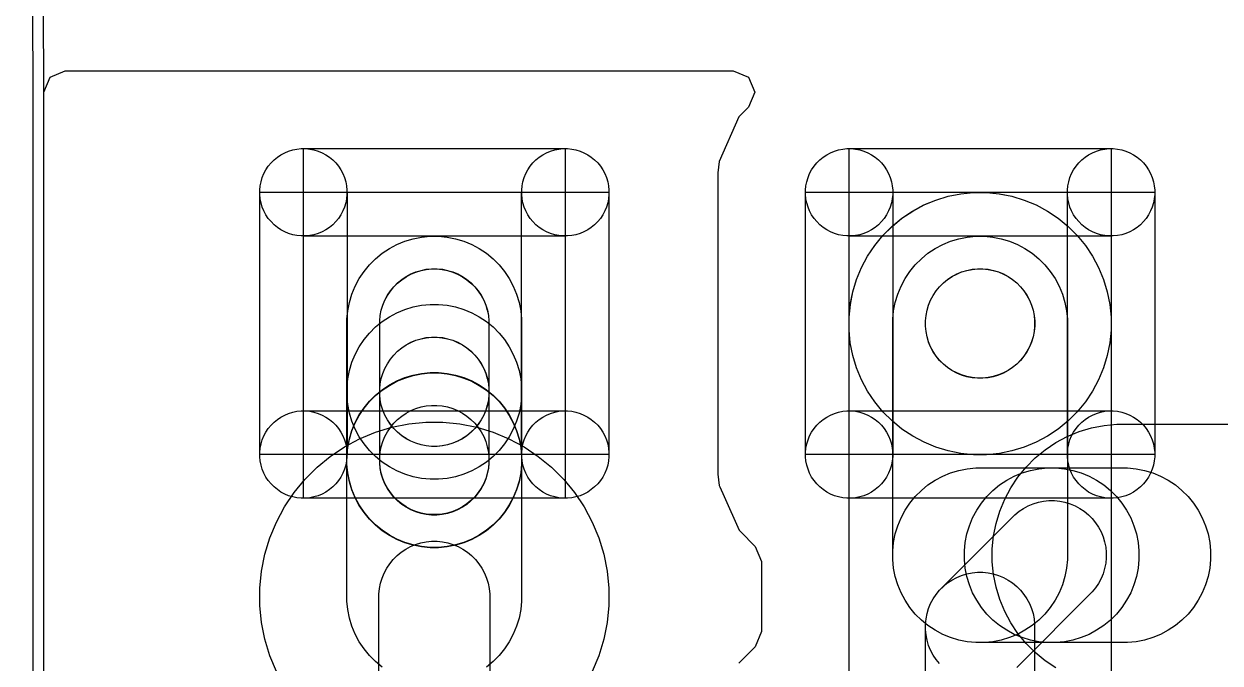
# Model space of a CAD drawing. Extents: x 124579 to 173950, y -108350 to -87650.
# Drawn here: x 131691 to 134431, y -102656 to -101193 of the extents above; entities that cross this region are included whole.
import ezdxf

# ---------------------------------------------------------------- set-up
doc = ezdxf.new("R2010")
doc.units = 0
doc.layers.add('L2D0_Cu1', color=1, linetype='CONTINUOUS')
doc.layers.add('L4D0_Cu2', color=2, linetype='CONTINUOUS')

msp = doc.modelspace()

# ---------------------------------------------------------------- linework, layer by layer
at = {"layer": 'L2D0_Cu1'}
for points in [[(131736.906, -106800.5), (131736.906, -101400), (131736.903, -101398.71), (131736.903, -101398.584), (131736.777, -101349.626), (131751.04, -101314.941), (131785.777, -101300.5), (133315.912, -101300.5), (133350.56, -101314.852), (133364.912, -101349.5), (133350.59, -101384.118), (133328.859, -101405.887), (133283.594, -101508.273), (133280.6, -101533.954), (133280.6, -102223.246), (133283.718, -102249.446), (133285.208, -102252.801), (133285.209, -102252.804), (133294.743, -102274.267), (133329.161, -102351.753), (133332.361, -102354.947), (133332.362, -102354.949), (133366.218, -102388.745), (133380.6, -102423.424), (133380.6, -102583.785), (133366.278, -102618.403), (133328.859, -102655.887)], [(133581.1, -103143.338), (133581.1, -101864.362), (133583.989, -101835.028), (133589.74, -101806.118), (133598.296, -101777.911), (133609.576, -101750.679), (133623.471, -101724.683), (133639.847, -101700.175), (133658.547, -101677.389), (133679.389, -101656.547), (133702.175, -101637.847), (133726.683, -101621.471), (133752.679, -101607.576), (133779.911, -101596.296), (133808.118, -101587.74), (133837.028, -101581.989), (133866.362, -101579.1), (133895.838, -101579.1), (133925.172, -101581.989), (133954.082, -101587.74), (133982.289, -101596.296), (134009.521, -101607.576), (134035.517, -101621.471), (134060.025, -101637.847), (134082.811, -101656.547), (134103.653, -101677.389), (134122.353, -101700.175), (134138.729, -101724.683), (134152.624, -101750.679), (134163.904, -101777.911), (134172.46, -101806.118), (134178.211, -101835.028), (134181.1, -101864.362), (134181.1, -103143.338)], [(132511.716, -102664.835), (132496.526, -102652.369), (132482.631, -102638.474), (132470.165, -102623.284), (132459.247, -102606.945), (132449.984, -102589.614), (132442.464, -102571.459), (132436.76, -102552.655), (132432.926, -102533.381), (132431, -102513.825), (132431, -102182.175), (132432.926, -102162.619), (132436.76, -102143.345), (132442.464, -102124.541), (132449.984, -102106.386), (132459.247, -102089.055), (132470.165, -102072.716), (132482.631, -102057.526), (132496.526, -102043.631), (132511.716, -102031.165), (132528.055, -102020.247), (132545.386, -102010.984), (132563.541, -102003.464), (132582.345, -101997.76), (132601.619, -101993.926), (132621.175, -101992), (132640.825, -101992), (132660.381, -101993.926), (132679.655, -101997.76), (132698.459, -102003.464), (132716.614, -102010.984), (132733.945, -102020.247), (132750.284, -102031.165), (132765.474, -102043.631), (132779.369, -102057.526), (132791.835, -102072.716), (132802.753, -102089.055), (132812.016, -102106.386), (132819.536, -102124.541), (132825.24, -102143.345), (132829.074, -102162.619), (132831, -102182.175), (132831, -102513.825), (132829.074, -102533.381), (132825.24, -102552.655), (132819.536, -102571.459), (132812.016, -102589.614), (132802.753, -102606.945), (132791.835, -102623.284), (132779.369, -102638.474), (132765.474, -102652.369), (132750.284, -102664.835)], [(132269.404, -102675.022), (132254.382, -102638.756), (132242.987, -102601.192), (132235.329, -102562.692), (132231.482, -102523.627), (132231.482, -102484.373), (132235.329, -102445.308), (132242.987, -102406.808), (132254.382, -102369.244), (132269.404, -102332.978), (132287.909, -102298.359), (132309.717, -102265.72), (132334.62, -102235.376), (132362.376, -102207.62), (132392.72, -102182.717), (132425.359, -102160.909), (132459.978, -102142.404), (132496.244, -102127.382), (132533.808, -102115.987), (132572.308, -102108.329), (132611.373, -102104.482), (132650.627, -102104.482), (132689.692, -102108.329), (132728.192, -102115.987), (132765.756, -102127.382), (132802.022, -102142.404), (132836.641, -102160.909), (132869.28, -102182.717), (132899.624, -102207.62), (132927.38, -102235.376), (132952.283, -102265.72), (132974.091, -102298.359), (132992.596, -102332.978), (133007.618, -102369.244), (133019.013, -102406.808), (133026.671, -102445.308), (133030.518, -102484.373), (133030.518, -102523.627), (133026.671, -102562.692), (133019.013, -102601.192), (133007.618, -102638.756), (132992.596, -102675.022)], [(134054.583, -102666.629), (134030.075, -102650.253), (134007.289, -102631.553), (133986.447, -102610.711), (133967.747, -102587.925), (133951.371, -102563.417), (133937.476, -102537.421), (133926.196, -102510.189), (133917.64, -102481.982), (133911.889, -102453.072), (133909, -102423.738), (133909, -102394.262), (133911.889, -102364.928), (133917.64, -102336.018), (133926.196, -102307.811), (133937.476, -102280.579), (133951.371, -102254.583), (133967.747, -102230.075), (133986.447, -102207.289), (134007.289, -102186.447), (134030.075, -102167.747), (134054.583, -102151.371), (134080.579, -102137.476), (134107.811, -102126.196), (134136.018, -102117.64), (134164.928, -102111.889), (134194.262, -102109), (135778.738, -102109)], [(133788.269, -102657.046), (133780.478, -102647.552), (133773.655, -102637.34), (133767.865, -102626.509), (133763.165, -102615.162), (133759.6, -102603.409), (133757.204, -102591.363), (133756, -102579.141), (133756, -102566.859), (133757.204, -102554.637), (133759.6, -102542.591), (133763.165, -102530.838), (133767.865, -102519.491), (133773.655, -102508.66), (133780.478, -102498.448), (133788.269, -102488.954), (133960.954, -102316.269), (133970.448, -102308.478), (133980.66, -102301.655), (133991.491, -102295.865), (134002.838, -102291.165), (134014.591, -102287.6), (134026.637, -102285.204), (134038.859, -102284), (134051.141, -102284), (134063.363, -102285.204), (134075.409, -102287.6), (134087.162, -102291.165), (134098.509, -102295.865), (134109.34, -102301.655), (134119.552, -102308.478), (134129.046, -102316.269), (134137.731, -102324.954), (134145.522, -102334.448), (134152.345, -102344.66), (134158.135, -102355.491), (134162.835, -102366.838), (134166.4, -102378.591), (134168.796, -102390.637), (134170, -102402.859), (134170, -102415.141), (134168.796, -102427.363), (134166.4, -102439.409), (134162.835, -102451.162), (134158.135, -102462.509), (134152.345, -102473.34), (134145.522, -102483.552), (134137.731, -102493.046), (133965.046, -102665.731)], [(132504, -102822.239), (132504, -102497.761), (132505.223, -102485.343), (132507.657, -102473.104), (132511.28, -102461.163), (132516.055, -102449.635), (132521.937, -102438.63), (132528.87, -102428.255), (132536.786, -102418.609), (132545.609, -102409.786), (132555.255, -102401.87), (132565.63, -102394.937), (132576.635, -102389.055), (132588.163, -102384.28), (132600.104, -102380.657), (132612.343, -102378.223), (132624.761, -102377), (132637.239, -102377), (132649.657, -102378.223), (132661.896, -102380.657), (132673.837, -102384.28), (132685.365, -102389.055), (132696.37, -102394.937), (132706.745, -102401.87), (132716.391, -102409.786), (132725.214, -102418.609), (132733.13, -102428.255), (132740.063, -102438.63), (132745.945, -102449.635), (132750.72, -102461.163), (132754.343, -102473.104), (132756.777, -102485.343), (132758, -102497.761), (132758, -102822.239)], [(133756, -102955.141), (133756, -102566.859), (133757.204, -102554.637), (133759.6, -102542.591), (133763.165, -102530.838), (133767.865, -102519.491), (133773.655, -102508.66), (133780.478, -102498.448), (133788.269, -102488.954), (133796.954, -102480.269), (133806.448, -102472.478), (133816.66, -102465.655), (133827.491, -102459.865), (133838.838, -102455.165), (133850.591, -102451.6), (133862.637, -102449.204), (133874.859, -102448), (133887.141, -102448), (133899.363, -102449.204), (133911.409, -102451.6), (133923.162, -102455.165), (133934.509, -102459.865), (133945.34, -102465.655), (133955.552, -102472.478), (133965.046, -102480.269), (133973.731, -102488.954), (133981.522, -102498.448), (133988.345, -102508.66), (133994.135, -102519.491), (133998.835, -102530.838), (134002.4, -102542.591), (134004.796, -102554.637), (134006, -102566.859), (134006, -102955.141)]]:
    msp.add_lwpolyline(points, dxfattribs=at)
for points in [[(132326.193, -101678.48), (132316.427, -101677.518), (132306.802, -101675.603), (132297.411, -101672.754), (132288.344, -101668.999), (132279.69, -101664.373), (132271.53, -101658.921), (132263.944, -101652.695), (132257.005, -101645.756), (132250.779, -101638.17), (132245.327, -101630.01), (132240.701, -101621.356), (132236.946, -101612.289), (132234.097, -101602.898), (132232.182, -101593.273), (132231.22, -101583.507), (132231.22, -101573.693), (132232.182, -101563.927), (132234.097, -101554.302), (132236.946, -101544.911), (132240.701, -101535.844), (132245.327, -101527.19), (132250.779, -101519.03), (132257.005, -101511.444), (132263.944, -101504.505), (132271.53, -101498.279), (132279.69, -101492.827), (132288.344, -101488.201), (132297.411, -101484.446), (132306.802, -101481.597), (132316.427, -101479.682), (132326.193, -101478.72), (132336.007, -101478.72), (132345.773, -101479.682), (132355.398, -101481.597), (132364.789, -101484.446), (132373.856, -101488.201), (132382.51, -101492.827), (132390.67, -101498.279), (132398.256, -101504.505), (132405.195, -101511.444), (132411.421, -101519.03), (132416.873, -101527.19), (132421.499, -101535.844), (132425.254, -101544.911), (132428.103, -101554.302), (132430.018, -101563.927), (132430.98, -101573.693), (132430.98, -101583.507), (132430.018, -101593.273), (132428.103, -101602.898), (132425.254, -101612.289), (132421.499, -101621.356), (132416.873, -101630.01), (132411.421, -101638.17), (132405.195, -101645.756), (132398.256, -101652.695), (132390.67, -101658.921), (132382.51, -101664.373), (132373.856, -101668.999), (132364.789, -101672.754), (132355.398, -101675.603), (132345.773, -101677.518), (132336.007, -101678.48)], [(132331.1, -101678.6), (132331.1, -101478.6), (132931.1, -101478.6), (132931.1, -101678.6)], [(132926.193, -101678.48), (132916.427, -101677.518), (132906.802, -101675.603), (132897.411, -101672.754), (132888.344, -101668.999), (132879.69, -101664.373), (132871.53, -101658.921), (132863.944, -101652.695), (132857.005, -101645.756), (132850.779, -101638.17), (132845.327, -101630.01), (132840.701, -101621.356), (132836.946, -101612.289), (132834.097, -101602.898), (132832.182, -101593.273), (132831.22, -101583.507), (132831.22, -101573.693), (132832.182, -101563.927), (132834.097, -101554.302), (132836.946, -101544.911), (132840.701, -101535.844), (132845.327, -101527.19), (132850.779, -101519.03), (132857.005, -101511.444), (132863.944, -101504.505), (132871.53, -101498.279), (132879.69, -101492.827), (132888.344, -101488.201), (132897.411, -101484.446), (132906.802, -101481.597), (132916.427, -101479.682), (132926.193, -101478.72), (132936.007, -101478.72), (132945.773, -101479.682), (132955.398, -101481.597), (132964.789, -101484.446), (132973.856, -101488.201), (132982.51, -101492.827), (132990.67, -101498.279), (132998.256, -101504.505), (133005.195, -101511.444), (133011.421, -101519.03), (133016.873, -101527.19), (133021.499, -101535.844), (133025.254, -101544.911), (133028.103, -101554.302), (133030.018, -101563.927), (133030.98, -101573.693), (133030.98, -101583.507), (133030.018, -101593.273), (133028.103, -101602.898), (133025.254, -101612.289), (133021.499, -101621.356), (133016.873, -101630.01), (133011.421, -101638.17), (133005.195, -101645.756), (132998.256, -101652.695), (132990.67, -101658.921), (132982.51, -101664.373), (132973.856, -101668.999), (132964.789, -101672.754), (132955.398, -101675.603), (132945.773, -101677.518), (132936.007, -101678.48)], [(133576.193, -101678.48), (133566.427, -101677.518), (133556.802, -101675.603), (133547.411, -101672.754), (133538.344, -101668.999), (133529.69, -101664.373), (133521.53, -101658.921), (133513.944, -101652.695), (133507.005, -101645.756), (133500.779, -101638.17), (133495.327, -101630.01), (133490.701, -101621.356), (133486.946, -101612.289), (133484.097, -101602.898), (133482.182, -101593.273), (133481.22, -101583.507), (133481.22, -101573.693), (133482.182, -101563.927), (133484.097, -101554.302), (133486.946, -101544.911), (133490.701, -101535.844), (133495.327, -101527.19), (133500.779, -101519.03), (133507.005, -101511.444), (133513.944, -101504.505), (133521.53, -101498.279), (133529.69, -101492.827), (133538.344, -101488.201), (133547.411, -101484.446), (133556.802, -101481.597), (133566.427, -101479.682), (133576.193, -101478.72), (133586.007, -101478.72), (133595.773, -101479.682), (133605.398, -101481.597), (133614.789, -101484.446), (133623.856, -101488.201), (133632.51, -101492.827), (133640.67, -101498.279), (133648.256, -101504.505), (133655.195, -101511.444), (133661.421, -101519.03), (133666.873, -101527.19), (133671.499, -101535.844), (133675.254, -101544.911), (133678.103, -101554.302), (133680.018, -101563.927), (133680.98, -101573.693), (133680.98, -101583.507), (133680.018, -101593.273), (133678.103, -101602.898), (133675.254, -101612.289), (133671.499, -101621.356), (133666.873, -101630.01), (133661.421, -101638.17), (133655.195, -101645.756), (133648.256, -101652.695), (133640.67, -101658.921), (133632.51, -101664.373), (133623.856, -101668.999), (133614.789, -101672.754), (133605.398, -101675.603), (133595.773, -101677.518), (133586.007, -101678.48)], [(133581.1, -101678.6), (133581.1, -101478.6), (134181.1, -101478.6), (134181.1, -101678.6)], [(134176.193, -101678.48), (134166.427, -101677.518), (134156.802, -101675.603), (134147.411, -101672.754), (134138.344, -101668.999), (134129.69, -101664.373), (134121.53, -101658.921), (134113.944, -101652.695), (134107.005, -101645.756), (134100.779, -101638.17), (134095.327, -101630.01), (134090.701, -101621.356), (134086.946, -101612.289), (134084.097, -101602.898), (134082.182, -101593.273), (134081.22, -101583.507), (134081.22, -101573.693), (134082.182, -101563.927), (134084.097, -101554.302), (134086.946, -101544.911), (134090.701, -101535.844), (134095.327, -101527.19), (134100.779, -101519.03), (134107.005, -101511.444), (134113.944, -101504.505), (134121.53, -101498.279), (134129.69, -101492.827), (134138.344, -101488.201), (134147.411, -101484.446), (134156.802, -101481.597), (134166.427, -101479.682), (134176.193, -101478.72), (134186.007, -101478.72), (134195.773, -101479.682), (134205.398, -101481.597), (134214.789, -101484.446), (134223.856, -101488.201), (134232.51, -101492.827), (134240.67, -101498.279), (134248.256, -101504.505), (134255.195, -101511.444), (134261.421, -101519.03), (134266.873, -101527.19), (134271.499, -101535.844), (134275.254, -101544.911), (134278.103, -101554.302), (134280.018, -101563.927), (134280.98, -101573.693), (134280.98, -101583.507), (134280.018, -101593.273), (134278.103, -101602.898), (134275.254, -101612.289), (134271.499, -101621.356), (134266.873, -101630.01), (134261.421, -101638.17), (134255.195, -101645.756), (134248.256, -101652.695), (134240.67, -101658.921), (134232.51, -101664.373), (134223.856, -101668.999), (134214.789, -101672.754), (134205.398, -101675.603), (134195.773, -101677.518), (134186.007, -101678.48)], [(132231.1, -102178.6), (132231.1, -101578.6), (132431.1, -101578.6), (132431.1, -102178.6)], [(132331.1, -102178.6), (132331.1, -101578.6), (132931.1, -101578.6), (132931.1, -102178.6)], [(132831.1, -102178.6), (132831.1, -101578.6), (133031.1, -101578.6), (133031.1, -102178.6)], [(133481.1, -102178.6), (133481.1, -101578.6), (133681.1, -101578.6), (133681.1, -102178.6)], [(133866.362, -102179.1), (133837.028, -102176.211), (133808.118, -102170.46), (133779.911, -102161.904), (133752.679, -102150.624), (133726.683, -102136.729), (133702.175, -102120.353), (133679.389, -102101.653), (133658.447, -102080.711), (133639.747, -102057.925), (133623.371, -102033.417), (133609.476, -102007.421), (133598.196, -101980.189), (133589.64, -101951.982), (133583.889, -101923.072), (133581, -101893.738), (133581, -101864.262), (133583.889, -101834.928), (133589.64, -101806.018), (133598.196, -101777.811), (133609.476, -101750.579), (133623.371, -101724.583), (133639.747, -101700.075), (133658.447, -101677.289), (133679.289, -101656.447), (133702.075, -101637.747), (133726.583, -101621.371), (133752.579, -101607.476), (133779.811, -101596.196), (133808.018, -101587.64), (133836.928, -101581.889), (133866.262, -101579), (133895.738, -101579), (133925.072, -101581.889), (133953.982, -101587.64), (133982.189, -101596.196), (134009.421, -101607.476), (134035.417, -101621.371), (134059.925, -101637.747), (134082.711, -101656.447), (134103.653, -101677.389), (134122.353, -101700.175), (134138.729, -101724.683), (134152.624, -101750.679), (134163.904, -101777.911), (134172.46, -101806.118), (134178.211, -101835.028), (134181.1, -101864.362), (134181.1, -101893.838), (134178.211, -101923.172), (134172.46, -101952.082), (134163.904, -101980.289), (134152.624, -102007.521), (134138.729, -102033.517), (134122.353, -102058.025), (134103.653, -102080.811), (134082.811, -102101.653), (134060.025, -102120.353), (134035.517, -102136.729), (134009.521, -102150.624), (133982.289, -102161.904), (133954.082, -102170.46), (133925.172, -102176.211), (133895.838, -102179.1)], [(133581.1, -102178.6), (133581.1, -101578.6), (134181.1, -101578.6), (134181.1, -102178.6)], [(134081.1, -102178.6), (134081.1, -101578.6), (134281.1, -101578.6), (134281.1, -102178.6)], [(132621.175, -102235), (132601.619, -102233.074), (132582.345, -102229.24), (132563.541, -102223.536), (132545.386, -102216.016), (132528.055, -102206.753), (132511.716, -102195.835), (132496.526, -102183.369), (132482.631, -102169.474), (132470.165, -102154.284), (132459.247, -102137.945), (132449.984, -102120.614), (132442.464, -102102.459), (132436.76, -102083.655), (132432.926, -102064.381), (132431, -102044.825), (132431, -101869.175), (132432.926, -101849.619), (132436.76, -101830.345), (132442.464, -101811.541), (132449.984, -101793.386), (132459.247, -101776.055), (132470.165, -101759.716), (132482.631, -101744.526), (132496.526, -101730.631), (132511.716, -101718.165), (132528.055, -101707.247), (132545.386, -101697.984), (132563.541, -101690.464), (132582.345, -101684.76), (132601.619, -101680.926), (132621.175, -101679), (132640.825, -101679), (132660.381, -101680.926), (132679.655, -101684.76), (132698.459, -101690.464), (132716.614, -101697.984), (132733.945, -101707.247), (132750.284, -101718.165), (132765.474, -101730.631), (132779.369, -101744.526), (132791.835, -101759.716), (132802.753, -101776.055), (132812.016, -101793.386), (132819.536, -101811.541), (132825.24, -101830.345), (132829.074, -101849.619), (132831, -101869.175), (132831, -102044.825), (132829.074, -102064.381), (132825.24, -102083.655), (132819.536, -102102.459), (132812.016, -102120.614), (132802.753, -102137.945), (132791.835, -102154.284), (132779.369, -102169.474), (132765.474, -102183.369), (132750.284, -102195.835), (132733.945, -102206.753), (132716.614, -102216.016), (132698.459, -102223.536), (132679.655, -102229.24), (132660.381, -102233.074), (132640.825, -102235)], [(133871.175, -102609), (133851.619, -102607.074), (133832.345, -102603.24), (133813.541, -102597.536), (133795.386, -102590.016), (133778.055, -102580.753), (133761.716, -102569.835), (133746.526, -102557.369), (133732.631, -102543.474), (133720.165, -102528.284), (133709.247, -102511.945), (133699.984, -102494.614), (133692.464, -102476.459), (133686.76, -102457.655), (133682.926, -102438.381), (133681, -102418.825), (133681, -101869.175), (133682.926, -101849.619), (133686.76, -101830.345), (133692.464, -101811.541), (133699.984, -101793.386), (133709.247, -101776.055), (133720.165, -101759.716), (133732.631, -101744.526), (133746.526, -101730.631), (133761.716, -101718.165), (133778.055, -101707.247), (133795.386, -101697.984), (133813.541, -101690.464), (133832.345, -101684.76), (133851.619, -101680.926), (133871.175, -101679), (133890.825, -101679), (133910.381, -101680.926), (133929.655, -101684.76), (133948.459, -101690.464), (133966.614, -101697.984), (133983.945, -101707.247), (134000.284, -101718.165), (134015.474, -101730.631), (134029.369, -101744.526), (134041.835, -101759.716), (134052.753, -101776.055), (134062.016, -101793.386), (134069.536, -101811.541), (134075.24, -101830.345), (134079.074, -101849.619), (134081, -101869.175), (134081, -102418.825), (134079.074, -102438.381), (134075.24, -102457.655), (134069.536, -102476.459), (134062.016, -102494.614), (134052.753, -102511.945), (134041.835, -102528.284), (134029.369, -102543.474), (134015.474, -102557.369), (134000.284, -102569.835), (133983.945, -102580.753), (133966.614, -102590.016), (133948.459, -102597.536), (133929.655, -102603.24), (133910.381, -102607.074), (133890.825, -102609)], [(132624.859, -102160), (132612.637, -102158.796), (132600.591, -102156.4), (132588.838, -102152.835), (132577.491, -102148.135), (132566.66, -102142.345), (132556.448, -102135.522), (132546.954, -102127.731), (132538.269, -102119.046), (132530.478, -102109.552), (132523.655, -102099.34), (132517.865, -102088.509), (132513.165, -102077.162), (132509.6, -102065.409), (132507.204, -102053.363), (132506, -102041.141), (132506, -101872.859), (132507.204, -101860.637), (132509.6, -101848.591), (132513.165, -101836.838), (132517.865, -101825.491), (132523.655, -101814.66), (132530.478, -101804.448), (132538.269, -101794.954), (132546.954, -101786.269), (132556.448, -101778.478), (132566.66, -101771.655), (132577.491, -101765.865), (132588.838, -101761.165), (132600.591, -101757.6), (132612.637, -101755.204), (132624.859, -101754), (132637.141, -101754), (132649.363, -101755.204), (132661.409, -101757.6), (132673.162, -101761.165), (132684.509, -101765.865), (132695.34, -101771.655), (132705.552, -101778.478), (132715.046, -101786.269), (132723.731, -101794.954), (132731.522, -101804.448), (132738.345, -101814.66), (132744.135, -101825.491), (132748.835, -101836.838), (132752.4, -101848.591), (132754.796, -101860.637), (132756, -101872.859), (132756, -102041.141), (132754.796, -102053.363), (132752.4, -102065.409), (132748.835, -102077.162), (132744.135, -102088.509), (132738.345, -102099.34), (132731.522, -102109.552), (132723.731, -102119.046), (132715.046, -102127.731), (132705.552, -102135.522), (132695.34, -102142.345), (132684.509, -102148.135), (132673.162, -102152.835), (132661.409, -102156.4), (132649.363, -102158.796), (132637.141, -102160)], [(132624.959, -102159.9), (132612.737, -102158.696), (132600.691, -102156.3), (132588.938, -102152.735), (132577.591, -102148.035), (132566.76, -102142.245), (132556.548, -102135.422), (132547.054, -102127.631), (132538.369, -102118.946), (132530.578, -102109.452), (132523.755, -102099.24), (132517.965, -102088.409), (132513.265, -102077.062), (132509.7, -102065.309), (132507.304, -102053.263), (132506.1, -102041.041), (132506.1, -101872.459), (132507.304, -101860.237), (132509.7, -101848.191), (132513.265, -101836.438), (132517.965, -101825.091), (132523.755, -101814.26), (132530.578, -101804.048), (132538.369, -101794.554), (132547.054, -101785.869), (132556.548, -101778.078), (132566.76, -101771.255), (132577.591, -101765.465), (132588.938, -101760.765), (132600.691, -101757.2), (132612.737, -101754.804), (132624.959, -101753.6), (132637.241, -101753.6), (132649.463, -101754.804), (132661.509, -101757.2), (132673.262, -101760.765), (132684.609, -101765.465), (132695.44, -101771.255), (132705.652, -101778.078), (132715.146, -101785.869), (132723.831, -101794.554), (132731.622, -101804.048), (132738.445, -101814.26), (132744.235, -101825.091), (132748.935, -101836.438), (132752.5, -101848.191), (132754.896, -101860.237), (132756.1, -101872.459), (132756.1, -102041.041), (132754.896, -102053.263), (132752.5, -102065.309), (132748.935, -102077.062), (132744.235, -102088.409), (132738.445, -102099.24), (132731.622, -102109.452), (132723.831, -102118.946), (132715.146, -102127.631), (132705.652, -102135.422), (132695.44, -102142.245), (132684.609, -102148.035), (132673.262, -102152.735), (132661.509, -102156.3), (132649.463, -102158.696), (132637.241, -102159.9)], [(133874.859, -102003.7), (133862.637, -102002.496), (133850.591, -102000.1), (133838.838, -101996.535), (133827.491, -101991.835), (133816.66, -101986.045), (133806.448, -101979.222), (133796.954, -101971.431), (133788.269, -101962.746), (133780.478, -101953.252), (133773.655, -101943.04), (133767.865, -101932.209), (133763.165, -101920.862), (133759.6, -101909.109), (133757.204, -101897.063), (133756, -101884.841), (133756, -101872.559), (133757.204, -101860.337), (133759.6, -101848.291), (133763.165, -101836.538), (133767.865, -101825.191), (133773.655, -101814.36), (133780.478, -101804.148), (133788.269, -101794.654), (133797.054, -101785.869), (133806.548, -101778.078), (133816.76, -101771.255), (133827.591, -101765.465), (133838.938, -101760.765), (133850.691, -101757.2), (133862.737, -101754.804), (133874.959, -101753.6), (133887.241, -101753.6), (133899.463, -101754.804), (133911.509, -101757.2), (133923.262, -101760.765), (133934.609, -101765.465), (133945.44, -101771.255), (133955.652, -101778.078), (133965.146, -101785.869), (133973.831, -101794.554), (133981.622, -101804.048), (133988.445, -101814.26), (133994.235, -101825.091), (133998.935, -101836.438), (134002.5, -101848.191), (134004.896, -101860.237), (134006.1, -101872.459), (134006.1, -101884.741), (134004.896, -101896.963), (134002.5, -101909.009), (133998.935, -101920.762), (133994.235, -101932.109), (133988.445, -101942.94), (133981.622, -101953.152), (133973.831, -101962.646), (133965.046, -101971.431), (133955.552, -101979.222), (133945.34, -101986.045), (133934.509, -101991.835), (133923.162, -101996.535), (133911.409, -102000.1), (133899.363, -102002.496), (133887.141, -102003.7)], [(133874.859, -102004), (133862.637, -102002.796), (133850.591, -102000.4), (133838.838, -101996.835), (133827.491, -101992.135), (133816.66, -101986.345), (133806.448, -101979.522), (133796.954, -101971.731), (133788.269, -101963.046), (133780.478, -101953.552), (133773.655, -101943.34), (133767.865, -101932.509), (133763.165, -101921.162), (133759.6, -101909.409), (133757.204, -101897.363), (133756, -101885.141), (133756, -101872.559), (133757.204, -101860.337), (133759.6, -101848.291), (133763.165, -101836.538), (133767.865, -101825.191), (133773.655, -101814.36), (133780.478, -101804.148), (133788.269, -101794.654), (133796.954, -101785.969), (133806.448, -101778.178), (133816.66, -101771.355), (133827.491, -101765.565), (133838.838, -101760.865), (133850.591, -101757.3), (133862.637, -101754.904), (133874.859, -101753.7), (133887.141, -101753.7), (133899.363, -101754.904), (133911.409, -101757.3), (133923.162, -101760.865), (133934.509, -101765.565), (133945.34, -101771.355), (133955.552, -101778.178), (133965.046, -101785.969), (133973.731, -101794.654), (133981.522, -101804.148), (133988.345, -101814.36), (133994.135, -101825.191), (133998.835, -101836.538), (134002.4, -101848.291), (134004.796, -101860.337), (134006, -101872.559), (134006, -101885.141), (134004.796, -101897.363), (134002.4, -101909.409), (133998.835, -101921.162), (133994.135, -101932.509), (133988.345, -101943.34), (133981.522, -101953.552), (133973.731, -101963.046), (133965.046, -101971.731), (133955.552, -101979.522), (133945.34, -101986.345), (133934.509, -101992.135), (133923.162, -101996.835), (133911.409, -102000.4), (133899.363, -102002.796), (133887.141, -102004)], [(132621.175, -102391), (132601.619, -102389.074), (132582.345, -102385.24), (132563.541, -102379.536), (132545.386, -102372.016), (132528.055, -102362.753), (132511.716, -102351.835), (132496.526, -102339.369), (132482.631, -102325.474), (132470.165, -102310.284), (132459.247, -102293.945), (132449.984, -102276.614), (132442.464, -102258.459), (132436.76, -102239.655), (132432.926, -102220.381), (132431, -102200.825), (132431, -102025.175), (132432.926, -102005.619), (132436.76, -101986.345), (132442.464, -101967.541), (132449.984, -101949.386), (132459.247, -101932.055), (132470.165, -101915.716), (132482.631, -101900.526), (132496.526, -101886.631), (132511.716, -101874.165), (132528.055, -101863.247), (132545.386, -101853.984), (132563.541, -101846.464), (132582.345, -101840.76), (132601.619, -101836.926), (132621.175, -101835), (132640.825, -101835), (132660.381, -101836.926), (132679.655, -101840.76), (132698.459, -101846.464), (132716.614, -101853.984), (132733.945, -101863.247), (132750.284, -101874.165), (132765.474, -101886.631), (132779.369, -101900.526), (132791.835, -101915.716), (132802.753, -101932.055), (132812.016, -101949.386), (132819.536, -101967.541), (132825.24, -101986.345), (132829.074, -102005.619), (132831, -102025.175), (132831, -102200.825), (132829.074, -102220.381), (132825.24, -102239.655), (132819.536, -102258.459), (132812.016, -102276.614), (132802.753, -102293.945), (132791.835, -102310.284), (132779.369, -102325.474), (132765.474, -102339.369), (132750.284, -102351.835), (132733.945, -102362.753), (132716.614, -102372.016), (132698.459, -102379.536), (132679.655, -102385.24), (132660.381, -102389.074), (132640.825, -102391)], [(132624.859, -102160), (132612.637, -102158.796), (132600.591, -102156.4), (132588.838, -102152.835), (132577.491, -102148.135), (132566.66, -102142.345), (132556.448, -102135.522), (132546.954, -102127.731), (132538.269, -102119.046), (132530.478, -102109.552), (132523.655, -102099.34), (132517.865, -102088.509), (132513.165, -102077.162), (132509.6, -102065.409), (132507.204, -102053.363), (132506, -102041.141), (132506, -102028.859), (132507.204, -102016.637), (132509.6, -102004.591), (132513.165, -101992.838), (132517.865, -101981.491), (132523.655, -101970.66), (132530.478, -101960.448), (132538.269, -101950.954), (132547.054, -101942.169), (132556.548, -101934.378), (132566.76, -101927.555), (132577.591, -101921.765), (132588.938, -101917.065), (132600.691, -101913.5), (132612.737, -101911.104), (132624.959, -101909.9), (132637.241, -101909.9), (132649.463, -101911.104), (132661.509, -101913.5), (132673.262, -101917.065), (132684.609, -101921.765), (132695.44, -101927.555), (132705.652, -101934.378), (132715.146, -101942.169), (132723.831, -101950.854), (132731.622, -101960.348), (132738.445, -101970.56), (132744.235, -101981.391), (132748.935, -101992.738), (132752.5, -102004.491), (132754.896, -102016.537), (132756.1, -102028.759), (132756.1, -102041.041), (132754.896, -102053.263), (132752.5, -102065.309), (132748.935, -102077.062), (132744.235, -102088.409), (132738.445, -102099.24), (132731.622, -102109.452), (132723.831, -102118.946), (132715.046, -102127.731), (132705.552, -102135.522), (132695.34, -102142.345), (132684.509, -102148.135), (132673.162, -102152.835), (132661.409, -102156.4), (132649.363, -102158.796), (132637.141, -102160)], [(132624.859, -102316), (132612.637, -102314.796), (132600.591, -102312.4), (132588.838, -102308.835), (132577.491, -102304.135), (132566.66, -102298.345), (132556.448, -102291.522), (132546.954, -102283.731), (132538.269, -102275.046), (132530.478, -102265.552), (132523.655, -102255.34), (132517.865, -102244.509), (132513.165, -102233.162), (132509.6, -102221.409), (132507.204, -102209.363), (132506, -102197.141), (132506, -102028.859), (132507.204, -102016.637), (132509.6, -102004.591), (132513.165, -101992.838), (132517.865, -101981.491), (132523.655, -101970.66), (132530.478, -101960.448), (132538.269, -101950.954), (132546.954, -101942.269), (132556.448, -101934.478), (132566.66, -101927.655), (132577.491, -101921.865), (132588.838, -101917.165), (132600.591, -101913.6), (132612.637, -101911.204), (132624.859, -101910), (132637.141, -101910), (132649.363, -101911.204), (132661.409, -101913.6), (132673.162, -101917.165), (132684.509, -101921.865), (132695.34, -101927.655), (132705.552, -101934.478), (132715.046, -101942.269), (132723.731, -101950.954), (132731.522, -101960.448), (132738.345, -101970.66), (132744.135, -101981.491), (132748.835, -101992.838), (132752.4, -102004.591), (132754.796, -102016.637), (132756, -102028.859), (132756, -102197.141), (132754.796, -102209.363), (132752.4, -102221.409), (132748.835, -102233.162), (132744.135, -102244.509), (132738.345, -102255.34), (132731.522, -102265.552), (132723.731, -102275.046), (132715.046, -102283.731), (132705.552, -102291.522), (132695.34, -102298.345), (132684.509, -102304.135), (132673.162, -102308.835), (132661.409, -102312.4), (132649.363, -102314.796), (132637.141, -102316)], [(132621.175, -102392), (132601.619, -102390.074), (132582.345, -102386.24), (132563.541, -102380.536), (132545.386, -102373.016), (132528.055, -102363.753), (132511.716, -102352.835), (132496.526, -102340.369), (132482.631, -102326.474), (132470.165, -102311.284), (132459.247, -102294.945), (132449.984, -102277.614), (132442.464, -102259.459), (132436.76, -102240.655), (132432.926, -102221.381), (132431, -102201.825), (132431, -102181.175), (132432.926, -102161.619), (132436.76, -102142.345), (132442.464, -102123.541), (132449.984, -102105.386), (132459.247, -102088.055), (132470.165, -102071.716), (132482.631, -102056.526), (132496.526, -102042.631), (132511.716, -102030.165), (132528.055, -102019.247), (132545.386, -102009.984), (132563.541, -102002.464), (132582.345, -101996.76), (132601.619, -101992.926), (132621.175, -101991), (132640.825, -101991), (132660.381, -101992.926), (132679.655, -101996.76), (132698.459, -102002.464), (132716.614, -102009.984), (132733.945, -102019.247), (132750.284, -102030.165), (132765.474, -102042.631), (132779.369, -102056.526), (132791.835, -102071.716), (132802.753, -102088.055), (132812.016, -102105.386), (132819.536, -102123.541), (132825.24, -102142.345), (132829.074, -102161.619), (132831, -102181.175), (132831, -102201.825), (132829.074, -102221.381), (132825.24, -102240.655), (132819.536, -102259.459), (132812.016, -102277.614), (132802.753, -102294.945), (132791.835, -102311.284), (132779.369, -102326.474), (132765.474, -102340.369), (132750.284, -102352.835), (132733.945, -102363.753), (132716.614, -102373.016), (132698.459, -102380.536), (132679.655, -102386.24), (132660.381, -102390.074), (132640.825, -102392)], [(132326.193, -102278.48), (132316.427, -102277.518), (132306.802, -102275.603), (132297.411, -102272.754), (132288.344, -102268.999), (132279.69, -102264.373), (132271.53, -102258.921), (132263.944, -102252.695), (132257.005, -102245.756), (132250.779, -102238.17), (132245.327, -102230.01), (132240.701, -102221.356), (132236.946, -102212.289), (132234.097, -102202.898), (132232.182, -102193.273), (132231.22, -102183.507), (132231.22, -102173.693), (132232.182, -102163.927), (132234.097, -102154.302), (132236.946, -102144.911), (132240.701, -102135.844), (132245.327, -102127.19), (132250.779, -102119.03), (132257.005, -102111.444), (132263.944, -102104.505), (132271.53, -102098.279), (132279.69, -102092.827), (132288.344, -102088.201), (132297.411, -102084.446), (132306.802, -102081.597), (132316.427, -102079.682), (132326.193, -102078.72), (132336.007, -102078.72), (132345.773, -102079.682), (132355.398, -102081.597), (132364.789, -102084.446), (132373.856, -102088.201), (132382.51, -102092.827), (132390.67, -102098.279), (132398.256, -102104.505), (132405.195, -102111.444), (132411.421, -102119.03), (132416.873, -102127.19), (132421.499, -102135.844), (132425.254, -102144.911), (132428.103, -102154.302), (132430.018, -102163.927), (132430.98, -102173.693), (132430.98, -102183.507), (132430.018, -102193.273), (132428.103, -102202.898), (132425.254, -102212.289), (132421.499, -102221.356), (132416.873, -102230.01), (132411.421, -102238.17), (132405.195, -102245.756), (132398.256, -102252.695), (132390.67, -102258.921), (132382.51, -102264.373), (132373.856, -102268.999), (132364.789, -102272.754), (132355.398, -102275.603), (132345.773, -102277.518), (132336.007, -102278.48)], [(132331.1, -102278.6), (132331.1, -102078.6), (132931.1, -102078.6), (132931.1, -102278.6)], [(132624.859, -102317), (132612.637, -102315.796), (132600.591, -102313.4), (132588.838, -102309.835), (132577.491, -102305.135), (132566.66, -102299.345), (132556.448, -102292.522), (132546.954, -102284.731), (132538.269, -102276.046), (132530.478, -102266.552), (132523.655, -102256.34), (132517.865, -102245.509), (132513.165, -102234.162), (132509.6, -102222.409), (132507.204, -102210.363), (132506, -102198.141), (132506, -102184.859), (132507.204, -102172.637), (132509.6, -102160.591), (132513.165, -102148.838), (132517.865, -102137.491), (132523.655, -102126.66), (132530.478, -102116.448), (132538.269, -102106.954), (132546.954, -102098.269), (132556.448, -102090.478), (132566.66, -102083.655), (132577.491, -102077.865), (132588.838, -102073.165), (132600.591, -102069.6), (132612.637, -102067.204), (132624.859, -102066), (132637.141, -102066), (132649.363, -102067.204), (132661.409, -102069.6), (132673.162, -102073.165), (132684.509, -102077.865), (132695.34, -102083.655), (132705.552, -102090.478), (132715.046, -102098.269), (132723.731, -102106.954), (132731.522, -102116.448), (132738.345, -102126.66), (132744.135, -102137.491), (132748.835, -102148.838), (132752.4, -102160.591), (132754.796, -102172.637), (132756, -102184.859), (132756, -102198.141), (132754.796, -102210.363), (132752.4, -102222.409), (132748.835, -102234.162), (132744.135, -102245.509), (132738.345, -102256.34), (132731.522, -102266.552), (132723.731, -102276.046), (132715.046, -102284.731), (132705.552, -102292.522), (132695.34, -102299.345), (132684.509, -102305.135), (132673.162, -102309.835), (132661.409, -102313.4), (132649.363, -102315.796), (132637.141, -102317)], [(132926.193, -102278.48), (132916.427, -102277.518), (132906.802, -102275.603), (132897.411, -102272.754), (132888.344, -102268.999), (132879.69, -102264.373), (132871.53, -102258.921), (132863.944, -102252.695), (132857.005, -102245.756), (132850.779, -102238.17), (132845.327, -102230.01), (132840.701, -102221.356), (132836.946, -102212.289), (132834.097, -102202.898), (132832.182, -102193.273), (132831.22, -102183.507), (132831.22, -102173.693), (132832.182, -102163.927), (132834.097, -102154.302), (132836.946, -102144.911), (132840.701, -102135.844), (132845.327, -102127.19), (132850.779, -102119.03), (132857.005, -102111.444), (132863.944, -102104.505), (132871.53, -102098.279), (132879.69, -102092.827), (132888.344, -102088.201), (132897.411, -102084.446), (132906.802, -102081.597), (132916.427, -102079.682), (132926.193, -102078.72), (132936.007, -102078.72), (132945.773, -102079.682), (132955.398, -102081.597), (132964.789, -102084.446), (132973.856, -102088.201), (132982.51, -102092.827), (132990.67, -102098.279), (132998.256, -102104.505), (133005.195, -102111.444), (133011.421, -102119.03), (133016.873, -102127.19), (133021.499, -102135.844), (133025.254, -102144.911), (133028.103, -102154.302), (133030.018, -102163.927), (133030.98, -102173.693), (133030.98, -102183.507), (133030.018, -102193.273), (133028.103, -102202.898), (133025.254, -102212.289), (133021.499, -102221.356), (133016.873, -102230.01), (133011.421, -102238.17), (133005.195, -102245.756), (132998.256, -102252.695), (132990.67, -102258.921), (132982.51, -102264.373), (132973.856, -102268.999), (132964.789, -102272.754), (132955.398, -102275.603), (132945.773, -102277.518), (132936.007, -102278.48)], [(133576.193, -102278.48), (133566.427, -102277.518), (133556.802, -102275.603), (133547.411, -102272.754), (133538.344, -102268.999), (133529.69, -102264.373), (133521.53, -102258.921), (133513.944, -102252.695), (133507.005, -102245.756), (133500.779, -102238.17), (133495.327, -102230.01), (133490.701, -102221.356), (133486.946, -102212.289), (133484.097, -102202.898), (133482.182, -102193.273), (133481.22, -102183.507), (133481.22, -102173.693), (133482.182, -102163.927), (133484.097, -102154.302), (133486.946, -102144.911), (133490.701, -102135.844), (133495.327, -102127.19), (133500.779, -102119.03), (133507.005, -102111.444), (133513.944, -102104.505), (133521.53, -102098.279), (133529.69, -102092.827), (133538.344, -102088.201), (133547.411, -102084.446), (133556.802, -102081.597), (133566.427, -102079.682), (133576.193, -102078.72), (133586.007, -102078.72), (133595.773, -102079.682), (133605.398, -102081.597), (133614.789, -102084.446), (133623.856, -102088.201), (133632.51, -102092.827), (133640.67, -102098.279), (133648.256, -102104.505), (133655.195, -102111.444), (133661.421, -102119.03), (133666.873, -102127.19), (133671.499, -102135.844), (133675.254, -102144.911), (133678.103, -102154.302), (133680.018, -102163.927), (133680.98, -102173.693), (133680.98, -102183.507), (133680.018, -102193.273), (133678.103, -102202.898), (133675.254, -102212.289), (133671.499, -102221.356), (133666.873, -102230.01), (133661.421, -102238.17), (133655.195, -102245.756), (133648.256, -102252.695), (133640.67, -102258.921), (133632.51, -102264.373), (133623.856, -102268.999), (133614.789, -102272.754), (133605.398, -102275.603), (133595.773, -102277.518), (133586.007, -102278.48)], [(133581.1, -102278.6), (133581.1, -102078.6), (134181.1, -102078.6), (134181.1, -102278.6)], [(134176.193, -102278.48), (134166.427, -102277.518), (134156.802, -102275.603), (134147.411, -102272.754), (134138.344, -102268.999), (134129.69, -102264.373), (134121.53, -102258.921), (134113.944, -102252.695), (134107.005, -102245.756), (134100.779, -102238.17), (134095.327, -102230.01), (134090.701, -102221.356), (134086.946, -102212.289), (134084.097, -102202.898), (134082.182, -102193.273), (134081.22, -102183.507), (134081.22, -102173.693), (134082.182, -102163.927), (134084.097, -102154.302), (134086.946, -102144.911), (134090.701, -102135.844), (134095.327, -102127.19), (134100.779, -102119.03), (134107.005, -102111.444), (134113.944, -102104.505), (134121.53, -102098.279), (134129.69, -102092.827), (134138.344, -102088.201), (134147.411, -102084.446), (134156.802, -102081.597), (134166.427, -102079.682), (134176.193, -102078.72), (134186.007, -102078.72), (134195.773, -102079.682), (134205.398, -102081.597), (134214.789, -102084.446), (134223.856, -102088.201), (134232.51, -102092.827), (134240.67, -102098.279), (134248.256, -102104.505), (134255.195, -102111.444), (134261.421, -102119.03), (134266.873, -102127.19), (134271.499, -102135.844), (134275.254, -102144.911), (134278.103, -102154.302), (134280.018, -102163.927), (134280.98, -102173.693), (134280.98, -102183.507), (134280.018, -102193.273), (134278.103, -102202.898), (134275.254, -102212.289), (134271.499, -102221.356), (134266.873, -102230.01), (134261.421, -102238.17), (134255.195, -102245.756), (134248.256, -102252.695), (134240.67, -102258.921), (134232.51, -102264.373), (134223.856, -102268.999), (134214.789, -102272.754), (134205.398, -102275.603), (134195.773, -102277.518), (134186.007, -102278.48)], [(133871.175, -102609), (133851.619, -102607.074), (133832.345, -102603.24), (133813.541, -102597.536), (133795.386, -102590.016), (133778.055, -102580.753), (133761.716, -102569.835), (133746.526, -102557.369), (133732.631, -102543.474), (133720.165, -102528.284), (133709.247, -102511.945), (133699.984, -102494.614), (133692.464, -102476.459), (133686.76, -102457.655), (133682.926, -102438.381), (133681, -102418.825), (133681, -102399.175), (133682.926, -102379.619), (133686.76, -102360.345), (133692.464, -102341.541), (133699.984, -102323.386), (133709.247, -102306.055), (133720.165, -102289.716), (133732.631, -102274.526), (133746.526, -102260.631), (133761.716, -102248.165), (133778.055, -102237.247), (133795.386, -102227.984), (133813.541, -102220.464), (133832.345, -102214.76), (133851.619, -102210.926), (133871.175, -102209), (134054.825, -102209), (134074.381, -102210.926), (134093.655, -102214.76), (134112.459, -102220.464), (134130.614, -102227.984), (134147.945, -102237.247), (134164.284, -102248.165), (134179.474, -102260.631), (134193.369, -102274.526), (134205.835, -102289.716), (134216.753, -102306.055), (134226.016, -102323.386), (134233.536, -102341.541), (134239.24, -102360.345), (134243.074, -102379.619), (134245, -102399.175), (134245, -102418.825), (134243.074, -102438.381), (134239.24, -102457.655), (134233.536, -102476.459), (134226.016, -102494.614), (134216.753, -102511.945), (134205.835, -102528.284), (134193.369, -102543.474), (134179.474, -102557.369), (134164.284, -102569.835), (134147.945, -102580.753), (134130.614, -102590.016), (134112.459, -102597.536), (134093.655, -102603.24), (134074.381, -102607.074), (134054.825, -102609)], [(134035.175, -102609), (134015.619, -102607.074), (133996.345, -102603.24), (133977.541, -102597.536), (133959.386, -102590.016), (133942.055, -102580.753), (133925.716, -102569.835), (133910.526, -102557.369), (133896.631, -102543.474), (133884.165, -102528.284), (133873.247, -102511.945), (133863.984, -102494.614), (133856.464, -102476.459), (133850.76, -102457.655), (133846.926, -102438.381), (133845, -102418.825), (133845, -102399.175), (133846.926, -102379.619), (133850.76, -102360.345), (133856.464, -102341.541), (133863.984, -102323.386), (133873.247, -102306.055), (133884.165, -102289.716), (133896.631, -102274.526), (133910.526, -102260.631), (133925.716, -102248.165), (133942.055, -102237.247), (133959.386, -102227.984), (133977.541, -102220.464), (133996.345, -102214.76), (134015.619, -102210.926), (134035.175, -102209), (134218.825, -102209), (134238.381, -102210.926), (134257.655, -102214.76), (134276.459, -102220.464), (134294.614, -102227.984), (134311.945, -102237.247), (134328.284, -102248.165), (134343.474, -102260.631), (134357.369, -102274.526), (134369.835, -102289.716), (134380.753, -102306.055), (134390.016, -102323.386), (134397.536, -102341.541), (134403.24, -102360.345), (134407.074, -102379.619), (134409, -102399.175), (134409, -102418.825), (134407.074, -102438.381), (134403.24, -102457.655), (134397.536, -102476.459), (134390.016, -102494.614), (134380.753, -102511.945), (134369.835, -102528.284), (134357.369, -102543.474), (134343.474, -102557.369), (134328.284, -102569.835), (134311.945, -102580.753), (134294.614, -102590.016), (134276.459, -102597.536), (134257.655, -102603.24), (134238.381, -102607.074), (134218.825, -102609)]]:
    msp.add_lwpolyline(points, close=True, dxfattribs=at)
at = {"layer": 'L4D0_Cu2'}
for points in [[(134544.532, -106000), (131711.997, -106000), (131711.997, -101400), (131691.092, -93300), (156016.71, -93300)], [(134484.051, -105497.428), (134420.309, -105727.272), (134394.963, -105964.44), (131736.906, -105964.44), (131736.906, -101400), (131716.001, -93300), (155994.318, -93300)], [(132269.404, -102675.022), (132254.382, -102638.756), (132242.987, -102601.192), (132235.329, -102562.692), (132231.482, -102523.627), (132231.482, -102484.373), (132235.329, -102445.308), (132242.987, -102406.808), (132254.382, -102369.244), (132269.404, -102332.978), (132287.909, -102298.359), (132309.717, -102265.72), (132334.62, -102235.376), (132362.376, -102207.62), (132392.72, -102182.717), (132425.359, -102160.909), (132459.978, -102142.404), (132496.244, -102127.382), (132533.808, -102115.987), (132572.308, -102108.329), (132611.373, -102104.482), (132650.627, -102104.482), (132689.692, -102108.329), (132728.192, -102115.987), (132765.756, -102127.382), (132802.022, -102142.404), (132836.641, -102160.909), (132869.28, -102182.717), (132899.624, -102207.62), (132927.38, -102235.376), (132952.283, -102265.72), (132974.091, -102298.359), (132992.596, -102332.978), (133007.618, -102369.244), (133019.013, -102406.808), (133026.671, -102445.308), (133030.518, -102484.373), (133030.518, -102523.627), (133026.671, -102562.692), (133019.013, -102601.192), (133007.618, -102638.756), (132992.596, -102675.022)]]:
    msp.add_lwpolyline(points, dxfattribs=at)

doc.saveas('drawing.dxf')
